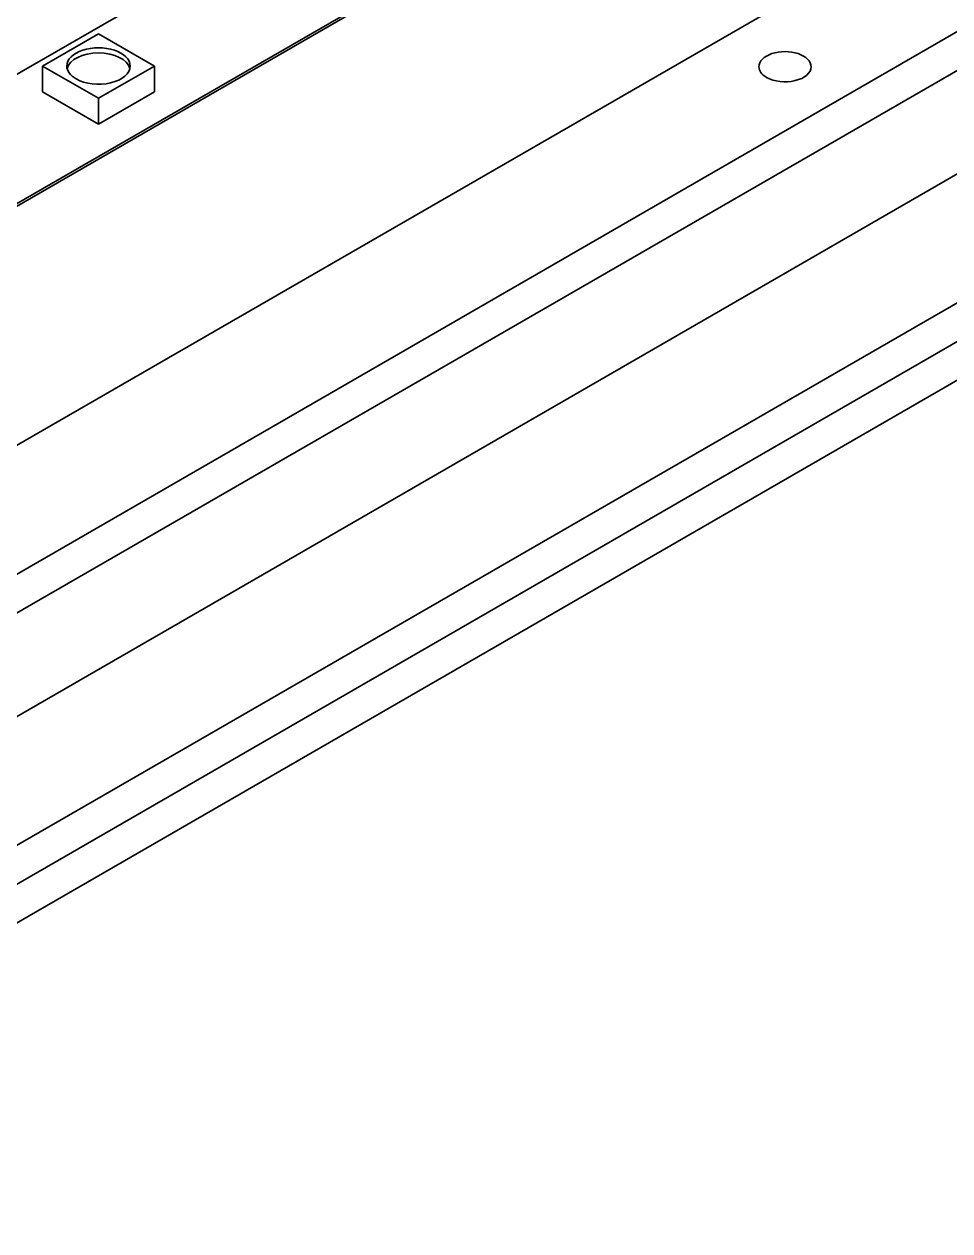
# Model space of a CAD drawing. Extents: x 276 to 1434, y 180 to 714.
# Drawn here: x 885.4 to 943.9, y 555.1 to 631.4 of the extents above; entities that cross this region are included whole.
import ezdxf

# ---------------------------------------------------------------- set-up
doc = ezdxf.new("R2010")
doc.units = 0

msp = doc.modelspace()

# ---------------------------------------------------------------- linework, layer by layer
at = {"color": 7, "lineweight": 35}
for p, q in [((859.062, 613.234), (1033.969, 714.216)), ((1041.04, 710.134), (866.133, 609.151)), ((1041.04, 709.97), (866.133, 608.988)), ((854.457, 587.14), (1030.455, 688.752)), ((1033.969, 682.641), (858.355, 581.25)), ((1033.969, 680.191), (860.476, 580.025)), ((866.133, 576.759), (1041.747, 678.15)), ((1052.332, 676.121), (851.253, 560.028)), ((1052.332, 673.672), (851.253, 557.578)), ((1052.332, 673.672), (851.253, 557.578)), ((1052.332, 671.222), (851.253, 555.129))]:
    msp.add_line(p, q, dxfattribs=at)
at = {"color": 7, "lineweight": 35, "ltscale": 0.102062}
for p, q in [((886.574, 628.709), (890.109, 630.751)), ((893.645, 628.709), (890.109, 630.751)), ((886.574, 628.709), (890.109, 626.668)), ((893.645, 628.709), (890.109, 626.668)), ((886.574, 627.076), (890.109, 625.035)), ((893.645, 627.076), (890.109, 625.035))]:
    msp.add_line(p, q, dxfattribs=at)
at = {"color": 7, "lineweight": 35, "ltscale": 0.040825}
for p, q in [((886.574, 627.076), (886.574, 628.709)), ((893.645, 627.076), (893.645, 628.709)), ((890.109, 625.035), (890.109, 626.668))]:
    msp.add_line(p, q, dxfattribs=at)
at = {"color": 7, "lineweight": 35}
for centre, major_axis, start_param, end_param in [((890.109, 628.709), (2, 0), 0, 3.141593), ((890.109, 628.383), (2, 0), 0.141901, 2.999695), ((933.451, 628.664), (1.65, 0), 6.283185, 9.424778), ((890.109, 628.709), (2, 0), 3.141593, 3.926991), ((890.109, 628.709), (2, 0), 3.926991, 6.283185), ((933.451, 628.664), (1.65, 0), 3.141593, 3.926991), ((933.451, 628.664), (1.65, 0), 3.926991, 6.283185)]:
    msp.add_ellipse(centre, major_axis=major_axis, ratio=0.57735, start_param=start_param, end_param=end_param, dxfattribs=at)

doc.saveas('drawing.dxf')
